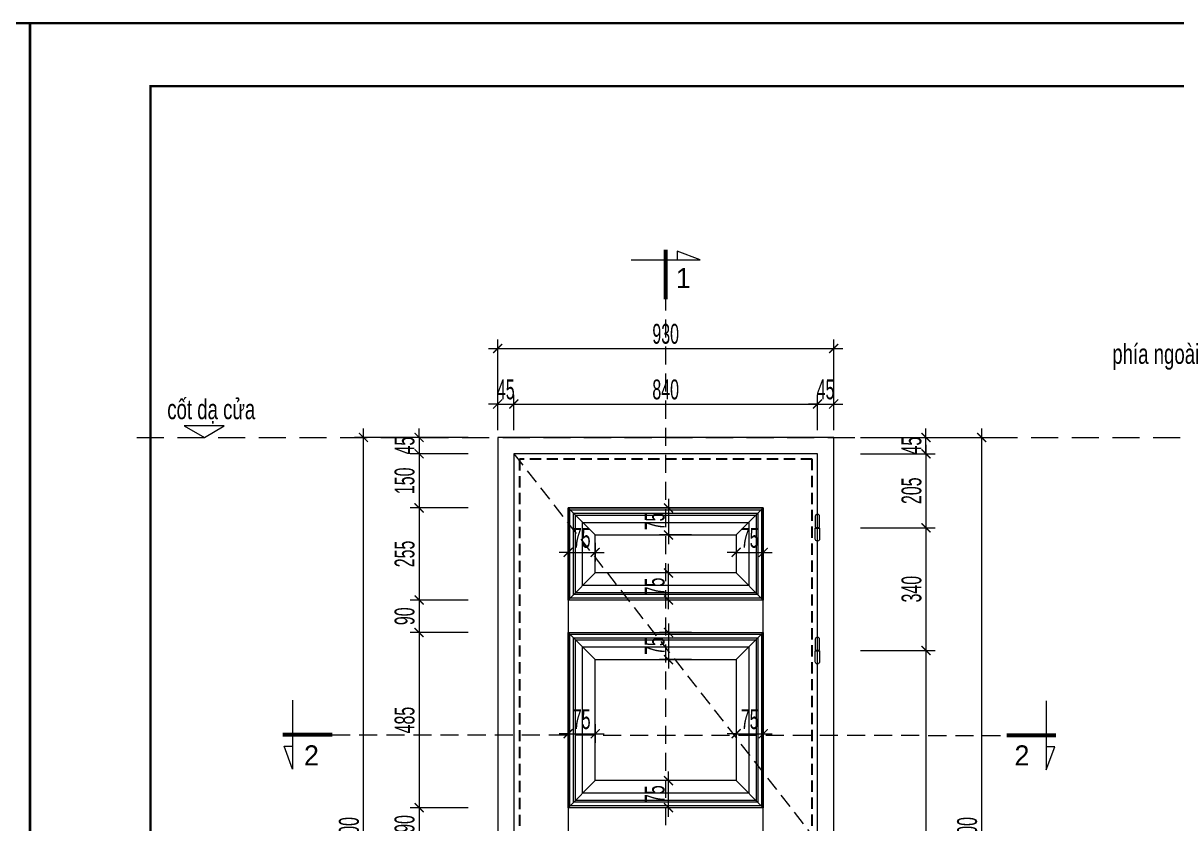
# Model space of a CAD drawing. Header units: millimetres. Extents: x 1336014 to 2939047, y -333549 to -60566.
# Drawn here: x 1424577 to 1427771, y -214333 to -212116 of the extents above; entities that cross this region are included whole.
import ezdxf

# ---------------------------------------------------------------- set-up
doc = ezdxf.new("R2010")
doc.units = ezdxf.units.MM
doc.header["$MEASUREMENT"] = 0
for name, pattern in [('$1$HIDDEN', [0.375, 0.25, -0.125]), ('DASHDOT', [1, 0.5, -0.25, 0, -0.25]), ('DASHED', [0.75, 0.5, -0.25]), ('HIDDEN', [0.375, 0.25, -0.125])]:
    doc.linetypes.add(name, pattern=pattern)
for name, color, linetype, lineweight in [('.A-net Thay', 33, 'Continuous', 20), ('.A-net Truc', 79, 'DASHDOT', 15), ('02.Thay', 145, 'Continuous', 15), ('03.Manh', 251, 'Continuous', 13), ('05.Text', 253, 'Continuous', 18), ('08.Dim', 156, 'Continuous', 15), ('10.Text', 254, 'Continuous', 18), ('11.Khung bo', 32, 'Continuous', 50), ('12.Khung', 36, 'Continuous', 25), ('Alliance-manh', 8, 'Continuous', 13), ('AUDIT_I_160217234026-0', 7, 'Continuous', 5), ('CA.cat 30', 30, 'Continuous', 35), ('CA.thay 145', 145, 'Continuous', 18), ('Kí hiệu chiều mở cửa thấy', 252, 'Continuous', 5)]:
    doc.layers.add(name, color=color, linetype=linetype, lineweight=lineweight)
doc.layers.add('Alliance-khuat', color=8, linetype='HIDDEN')
doc.layers.add('Tpl_Bound', color=1, linetype='Continuous', plot=False)
doc.styles.add('TT5_Text Dim', font='hoatbif.shx', dxfattribs={"width": 0.6})
doc.styles.add('VnAvantH', font='')
doc.styles.get('VnAvantH').set_extended_font_data('.VnAvantH')
doc.dimstyles.new('TT5_Dim 1-25', dxfattribs={"dimscale": 25, "dimtxt": 2.2, "dimasz": 1, "dimexe": 1, "dimexo": 0, "dimgap": 0.5, "dimtad": 1, "dimdec": 0, "dimzin": 0, "dimdsep": 46, "dimtxsty": 'TT5_Text Dim', "dimblk": 'ARCHTICK', "dimcen": 0, "dimdle": 1, "dimclrd": 256, "dimclre": 256, "dimclrt": 1, "dimadec": 0, "dimazin": 0, "dimtfac": 0.015, "dimtdec": 0, "dimtix": 1, "dimtmove": 2, "dimatfit": 3, "dimldrblk": 'DOT', "dimfxl": 1, "dimtolj": 1, "dimtzin": 0, "dimlwd": -1, "dimlwe": -1, "dimarcsym": 1})

# ---------------------------------------------------------------- blocks, each defined once
blk = doc.blocks.new('100')
at = {"layer": '11.Khung bo', "const_width": 26.7}
blk.add_lwpolyline([(1860913, -945240), (1860913, -916940), (1896063, -916940), (1896063, -945240)], close=True, dxfattribs=at)
blk.add_lwpolyline([(1860913, -945240), (1860913, -916940), (1896063, -916940), (1896063, -945240)], close=True, dxfattribs=at)
blk.add_lwpolyline([(1860913, -945240), (1860913, -916940), (1896063, -916940), (1896063, -945240)], close=True, dxfattribs=at)
at = {"layer": '12.Khung'}
blk.add_lwpolyline([(1901579, -945940), (1901579, -916240), (1859580, -916240), (1859580, -945940)], close=True, dxfattribs=at)
blk.add_lwpolyline([(1901579, -945940), (1901579, -916240), (1859580, -916240), (1859580, -945940)], close=True, dxfattribs=at)
blk.add_lwpolyline([(1901579, -945940), (1901579, -916240), (1859580, -916240), (1859580, -945940)], close=True, dxfattribs=at)
blk = doc.blocks.new('_ARCHTICK')
at = {"const_width": 0.15}
blk.add_lwpolyline([(-0.5, -0.5), (0.5, 0.5)], dxfattribs=at)
blk = doc.blocks.new('*D1921')
at = {"layer": '08.Dim', "ltscale": 200, "transparency": 16777216}
for p, q in [((1426427.4, -213457.8), (1426338.4, -213457.8)), ((1426363.4, -213432.8), (1426363.4, -213557.8)), ((1426427.4, -213532.8), (1426338.4, -213532.8))]:
    blk.add_line(p, q, dxfattribs=at)
at = {"layer": 'Defpoints', "color": 0, "ltscale": 200, "transparency": 16777216}
for p in [(1426427.4, -213457.8), (1426363.4, -213532.8), (1426427.4, -213532.8)]:
    blk.add_point(p, dxfattribs=at)
at = {"layer": '08.Dim', "ltscale": 200, "transparency": 16777216, "xscale": 25, "yscale": 25, "zscale": 25}
for p, rotation in [((1426363.4, -213457.8), 90), ((1426363.4, -213532.8), 270)]:
    blk.add_blockref('_ARCHTICK', p, dxfattribs=dict(at, rotation=rotation))
at = {"layer": '08.Dim', "color": 1, "ltscale": 200, "transparency": 16777216, "insert": (1426325.4, -213495.3), "char_height": 55, "attachment_point": 5, "rotation": 90, "style": 'TT5_Text Dim'}
blk.add_mtext('\\A1;75', dxfattribs=at)
blk = doc.blocks.new('_DOT')
blk.add_line((-0.5, 0), (-1, 0))
at = {"const_width": 0.5}
blk.add_lwpolyline([(-0.25, 0, 1), (0.25, 0, 1)], format="xyb", close=True, dxfattribs=at)
blk = doc.blocks.new('*D1922')
at = {"layer": '08.Dim', "ltscale": 200, "transparency": 16777216}
for p, q in [((1426363.4, -213737.8), (1426363.4, -213612.8)), ((1426427.4, -213637.8), (1426338.4, -213637.8)), ((1426427.4, -213712.8), (1426338.4, -213712.8))]:
    blk.add_line(p, q, dxfattribs=at)
at = {"layer": 'Defpoints', "color": 0, "ltscale": 200, "transparency": 16777216}
for p in [(1426363.4, -213637.8), (1426427.4, -213637.8), (1426427.4, -213712.8)]:
    blk.add_point(p, dxfattribs=at)
at = {"layer": '08.Dim', "ltscale": 200, "transparency": 16777216, "xscale": 25, "yscale": 25, "zscale": 25}
for p, rotation in [((1426363.4, -213637.8), 90), ((1426363.4, -213712.8), 270)]:
    blk.add_blockref('_ARCHTICK', p, dxfattribs=dict(at, rotation=rotation))
at = {"layer": '08.Dim', "color": 1, "ltscale": 200, "transparency": 16777216, "insert": (1426325.4, -213675.3), "char_height": 55, "attachment_point": 5, "rotation": 90, "style": 'TT5_Text Dim'}
blk.add_mtext('\\A1;75', dxfattribs=at)
blk = doc.blocks.new('*D1923')
at = {"layer": '08.Dim', "ltscale": 200, "transparency": 16777216}
for p, q in [((1426363.4, -213777.8), (1426363.4, -213902.8)), ((1426427.4, -213802.8), (1426338.4, -213802.8)), ((1426427.4, -213877.8), (1426338.4, -213877.8))]:
    blk.add_line(p, q, dxfattribs=at)
at = {"layer": 'Defpoints', "color": 0, "ltscale": 200, "transparency": 16777216}
for p in [(1426427.4, -213802.8), (1426363.4, -213877.8), (1426427.4, -213877.8)]:
    blk.add_point(p, dxfattribs=at)
at = {"layer": '08.Dim', "ltscale": 200, "transparency": 16777216, "xscale": 25, "yscale": 25, "zscale": 25}
for p, rotation in [((1426363.4, -213802.8), 90), ((1426363.4, -213877.8), 270)]:
    blk.add_blockref('_ARCHTICK', p, dxfattribs=dict(at, rotation=rotation))
at = {"layer": '08.Dim', "color": 1, "ltscale": 200, "transparency": 16777216, "insert": (1426325.4, -213840.3), "char_height": 55, "attachment_point": 5, "rotation": 90, "style": 'TT5_Text Dim'}
blk.add_mtext('\\A1;75', dxfattribs=at)
blk = doc.blocks.new('*D1924')
at = {"layer": '08.Dim', "ltscale": 200, "transparency": 16777216}
for p, q in [((1426363.4, -214312.8), (1426363.4, -214187.8)), ((1426427.4, -214212.8), (1426338.4, -214212.8)), ((1426427.4, -214287.8), (1426338.4, -214287.8))]:
    blk.add_line(p, q, dxfattribs=at)
at = {"layer": 'Defpoints', "color": 0, "ltscale": 200, "transparency": 16777216}
for p in [(1426363.4, -214212.8), (1426427.4, -214212.8), (1426427.4, -214287.8)]:
    blk.add_point(p, dxfattribs=at)
at = {"layer": '08.Dim', "ltscale": 200, "transparency": 16777216, "xscale": 25, "yscale": 25, "zscale": 25}
for p, rotation in [((1426363.4, -214212.8), 90), ((1426363.4, -214287.8), 270)]:
    blk.add_blockref('_ARCHTICK', p, dxfattribs=dict(at, rotation=rotation))
at = {"layer": '08.Dim', "color": 1, "ltscale": 200, "transparency": 16777216, "insert": (1426325.4, -214250.3), "char_height": 55, "attachment_point": 5, "rotation": 90, "style": 'TT5_Text Dim'}
blk.add_mtext('\\A1;75', dxfattribs=at)
blk = doc.blocks.new('A$C29D04ECD')
at = {"layer": 'Alliance-manh', "linetype": 'Continuous'}
blk.add_line((6, 36), (6, 37.8), dxfattribs=at)
for points in [[(5.6, 73.8), (6.4, 73.8, -0.414214), (12, 68.2), (12, 37.8), (0, 37.8), (0, 68.2, -0.414214)], [(5.6, 0), (6.4, 0, 0.414214), (12, 5.6), (12, 36), (0, 36), (0, 5.6, 0.414214)]]:
    blk.add_lwpolyline(points, format="xyb", close=True, dxfattribs=at)
for points in [[(4, 37.8), (4, 36)], [(8, 37.8), (8, 36)], [(8, 36), (8, 37.8)]]:
    blk.add_lwpolyline(points, dxfattribs=at)
blk = doc.blocks.new('*D1929')
at = {"layer": '08.Dim', "ltscale": 200, "transparency": 16777216}
for p, q in [((1427076.1, -213282.8), (1427076.1, -213537.8)), ((1426894.5, -213307.8), (1427101.1, -213307.8)), ((1426894.5, -213512.8), (1427101.1, -213512.8))]:
    blk.add_line(p, q, dxfattribs=at)
at = {"layer": 'Defpoints', "color": 0, "ltscale": 200, "transparency": 16777216}
for p in [(1426894.5, -213307.8), (1426894.5, -213512.8), (1427076.1, -213512.8)]:
    blk.add_point(p, dxfattribs=at)
at = {"layer": '08.Dim', "ltscale": 200, "transparency": 16777216, "xscale": 25, "yscale": 25, "zscale": 25}
for p, rotation in [((1427076.1, -213307.8), 90), ((1427076.1, -213512.8), 270)]:
    blk.add_blockref('_ARCHTICK', p, dxfattribs=dict(at, rotation=rotation))
at = {"layer": '08.Dim', "color": 1, "ltscale": 200, "transparency": 16777216, "insert": (1427036.1, -213410.3), "char_height": 55, "attachment_point": 5, "rotation": 90, "style": 'TT5_Text Dim'}
blk.add_mtext('\\A1;205', dxfattribs=at)
blk = doc.blocks.new('*D1930')
at = {"layer": '08.Dim', "ltscale": 200, "transparency": 16777216}
for p, q in [((1427076.1, -213487.8), (1427076.1, -213877.8)), ((1426894.5, -213512.8), (1427101.1, -213512.8)), ((1426894.5, -213852.8), (1427101.1, -213852.8))]:
    blk.add_line(p, q, dxfattribs=at)
at = {"layer": 'Defpoints', "color": 0, "ltscale": 200, "transparency": 16777216}
for p in [(1426894.5, -213512.8), (1426894.5, -213852.8), (1427076.1, -213852.8)]:
    blk.add_point(p, dxfattribs=at)
at = {"layer": '08.Dim', "ltscale": 200, "transparency": 16777216, "xscale": 25, "yscale": 25, "zscale": 25}
for p, rotation in [((1427076.1, -213512.8), 90), ((1427076.1, -213852.8), 270)]:
    blk.add_blockref('_ARCHTICK', p, dxfattribs=dict(at, rotation=rotation))
at = {"layer": '08.Dim', "color": 1, "ltscale": 200, "transparency": 16777216, "insert": (1427036.1, -213682.8), "char_height": 55, "attachment_point": 5, "rotation": 90, "style": 'TT5_Text Dim'}
blk.add_mtext('\\A1;340', dxfattribs=at)
blk = doc.blocks.new('*D1971')
at = {"layer": '08.Dim', "ltscale": 200, "transparency": 16777216}
for p, q in [((1425673.1, -213262.8), (1425673.1, -213237.8)), ((1425809.1, -213262.8), (1425648.1, -213262.8)), ((1425673.1, -213262.8), (1425673.1, -213307.8)), ((1425809.1, -213307.8), (1425648.1, -213307.8)), ((1425673.1, -213307.8), (1425673.1, -213332.8))]:
    blk.add_line(p, q, dxfattribs=at)
at = {"layer": 'Defpoints', "color": 0, "ltscale": 200, "transparency": 16777216}
for p in [(1425809.1, -213262.8), (1425673.1, -213307.8), (1425809.1, -213307.8)]:
    blk.add_point(p, dxfattribs=at)
at = {"layer": '08.Dim', "ltscale": 200, "transparency": 16777216, "xscale": 25, "yscale": 25, "zscale": 25}
for p, rotation in [((1425673.1, -213262.8), 270), ((1425673.1, -213307.8), 90)]:
    blk.add_blockref('_ARCHTICK', p, dxfattribs=dict(at, rotation=rotation))
at = {"layer": '08.Dim', "color": 1, "ltscale": 200, "transparency": 16777216, "insert": (1425633.1, -213285.3), "char_height": 55, "attachment_point": 5, "rotation": 90, "style": 'TT5_Text Dim'}
blk.add_mtext('\\A1;45', dxfattribs=at)
blk = doc.blocks.new('*D1972')
at = {"layer": '08.Dim', "ltscale": 200, "transparency": 16777216}
for p, q in [((1425673.1, -213282.8), (1425673.1, -213482.8)), ((1425809.1, -213307.8), (1425648.1, -213307.8)), ((1425809.1, -213457.8), (1425648.1, -213457.8))]:
    blk.add_line(p, q, dxfattribs=at)
at = {"layer": 'Defpoints', "color": 0, "ltscale": 200, "transparency": 16777216}
for p in [(1425809.1, -213307.8), (1425673.1, -213457.8), (1425809.1, -213457.8)]:
    blk.add_point(p, dxfattribs=at)
at = {"layer": '08.Dim', "ltscale": 200, "transparency": 16777216, "xscale": 25, "yscale": 25, "zscale": 25}
for p, rotation in [((1425673.1, -213307.8), 90), ((1425673.1, -213457.8), 270)]:
    blk.add_blockref('_ARCHTICK', p, dxfattribs=dict(at, rotation=rotation))
at = {"layer": '08.Dim', "color": 1, "ltscale": 200, "transparency": 16777216, "insert": (1425633.1, -213382.8), "char_height": 55, "attachment_point": 5, "rotation": 90, "style": 'TT5_Text Dim'}
blk.add_mtext('\\A1;150', dxfattribs=at)
blk = doc.blocks.new('*D1973')
at = {"layer": '08.Dim', "ltscale": 200, "transparency": 16777216}
for p, q in [((1425809.1, -213457.8), (1425648.1, -213457.8)), ((1425673.1, -213432.8), (1425673.1, -213737.8)), ((1425809.1, -213712.8), (1425648.1, -213712.8))]:
    blk.add_line(p, q, dxfattribs=at)
at = {"layer": 'Defpoints', "color": 0, "ltscale": 200, "transparency": 16777216}
for p in [(1425809.1, -213457.8), (1425673.1, -213712.8), (1425809.1, -213712.8)]:
    blk.add_point(p, dxfattribs=at)
at = {"layer": '08.Dim', "ltscale": 200, "transparency": 16777216, "xscale": 25, "yscale": 25, "zscale": 25}
for p, rotation in [((1425673.1, -213457.8), 90), ((1425673.1, -213712.8), 270)]:
    blk.add_blockref('_ARCHTICK', p, dxfattribs=dict(at, rotation=rotation))
at = {"layer": '08.Dim', "color": 1, "ltscale": 200, "transparency": 16777216, "insert": (1425633.1, -213585.3), "char_height": 55, "attachment_point": 5, "rotation": 90, "style": 'TT5_Text Dim'}
blk.add_mtext('\\A1;255', dxfattribs=at)
blk = doc.blocks.new('*D1974')
at = {"layer": '08.Dim', "ltscale": 200, "transparency": 16777216}
for p, q in [((1425809.1, -213712.8), (1425648.1, -213712.8)), ((1425673.1, -213687.8), (1425673.1, -213827.8)), ((1425809.1, -213802.8), (1425648.1, -213802.8))]:
    blk.add_line(p, q, dxfattribs=at)
at = {"layer": 'Defpoints', "color": 0, "ltscale": 200, "transparency": 16777216}
for p in [(1425809.1, -213712.8), (1425673.1, -213802.8), (1425809.1, -213802.8)]:
    blk.add_point(p, dxfattribs=at)
at = {"layer": '08.Dim', "ltscale": 200, "transparency": 16777216, "xscale": 25, "yscale": 25, "zscale": 25}
for p, rotation in [((1425673.1, -213712.8), 90), ((1425673.1, -213802.8), 270)]:
    blk.add_blockref('_ARCHTICK', p, dxfattribs=dict(at, rotation=rotation))
at = {"layer": '08.Dim', "color": 1, "ltscale": 200, "transparency": 16777216, "insert": (1425633.1, -213757.8), "char_height": 55, "attachment_point": 5, "rotation": 90, "style": 'TT5_Text Dim'}
blk.add_mtext('\\A1;90', dxfattribs=at)
blk = doc.blocks.new('*D1975')
at = {"layer": '08.Dim', "ltscale": 200, "transparency": 16777216}
for p, q in [((1425673.1, -213777.8), (1425673.1, -214312.8)), ((1425809.1, -213802.8), (1425648.1, -213802.8)), ((1425809.1, -214287.8), (1425648.1, -214287.8))]:
    blk.add_line(p, q, dxfattribs=at)
at = {"layer": 'Defpoints', "color": 0, "ltscale": 200, "transparency": 16777216}
for p in [(1425809.1, -213802.8), (1425673.1, -214287.8), (1425809.1, -214287.8)]:
    blk.add_point(p, dxfattribs=at)
at = {"layer": '08.Dim', "ltscale": 200, "transparency": 16777216, "xscale": 25, "yscale": 25, "zscale": 25}
for p, rotation in [((1425673.1, -213802.8), 90), ((1425673.1, -214287.8), 270)]:
    blk.add_blockref('_ARCHTICK', p, dxfattribs=dict(at, rotation=rotation))
at = {"layer": '08.Dim', "color": 1, "ltscale": 200, "transparency": 16777216, "insert": (1425633.1, -214045.3), "char_height": 55, "attachment_point": 5, "rotation": 90, "style": 'TT5_Text Dim'}
blk.add_mtext('\\A1;485', dxfattribs=at)
blk = doc.blocks.new('*D1976')
at = {"layer": '08.Dim', "ltscale": 200, "transparency": 16777216}
for p, q in [((1425809.1, -214287.8), (1425648.1, -214287.8)), ((1425673.1, -214262.8), (1425673.1, -214402.8)), ((1425809.1, -214377.8), (1425648.1, -214377.8))]:
    blk.add_line(p, q, dxfattribs=at)
at = {"layer": 'Defpoints', "color": 0, "ltscale": 200, "transparency": 16777216}
for p in [(1425809.1, -214287.8), (1425673.1, -214377.8), (1425809.1, -214377.8)]:
    blk.add_point(p, dxfattribs=at)
at = {"layer": '08.Dim', "ltscale": 200, "transparency": 16777216, "xscale": 25, "yscale": 25, "zscale": 25}
for p, rotation in [((1425673.1, -214287.8), 90), ((1425673.1, -214377.8), 270)]:
    blk.add_blockref('_ARCHTICK', p, dxfattribs=dict(at, rotation=rotation))
at = {"layer": '08.Dim', "color": 1, "ltscale": 200, "transparency": 16777216, "insert": (1425633.1, -214332.8), "char_height": 55, "attachment_point": 5, "rotation": 90, "style": 'TT5_Text Dim'}
blk.add_mtext('\\A1;90', dxfattribs=at)
blk = doc.blocks.new('*D1982')
at = {"layer": '08.Dim', "ltscale": 200, "transparency": 16777216}
for p, q in [((1425519.1, -215487.8), (1425519.1, -213237.8)), ((1425809.1, -213262.8), (1425494.1, -213262.8)), ((1425809.1, -215462.8), (1425494.1, -215462.8))]:
    blk.add_line(p, q, dxfattribs=at)
at = {"layer": 'Defpoints', "color": 0, "ltscale": 200, "transparency": 16777216}
for p in [(1425519.1, -213262.8), (1425809.1, -213262.8), (1425809.1, -215462.8)]:
    blk.add_point(p, dxfattribs=at)
at = {"layer": '08.Dim', "ltscale": 200, "transparency": 16777216, "xscale": 25, "yscale": 25, "zscale": 25}
for p, rotation in [((1425519.1, -213262.8), 90), ((1425519.1, -215462.8), 270)]:
    blk.add_blockref('_ARCHTICK', p, dxfattribs=dict(at, rotation=rotation))
at = {"layer": '08.Dim', "color": 1, "ltscale": 200, "transparency": 16777216, "insert": (1425479.1, -214362.8), "char_height": 55, "attachment_point": 5, "rotation": 90, "style": 'TT5_Text Dim'}
blk.add_mtext('\\A1;2200', dxfattribs=at)
blk = doc.blocks.new('*D1983')
at = {"layer": '08.Dim', "ltscale": 200, "transparency": 16777216}
for p, q in [((1427076.1, -213827.8), (1427076.1, -215097.8)), ((1426894.5, -213852.8), (1427101.1, -213852.8)), ((1426894.5, -215072.8), (1427101.1, -215072.8))]:
    blk.add_line(p, q, dxfattribs=at)
at = {"layer": 'Defpoints', "color": 0, "ltscale": 200, "transparency": 16777216}
for p in [(1426894.5, -213852.8), (1426894.5, -215072.8), (1427076.1, -215072.8)]:
    blk.add_point(p, dxfattribs=at)
at = {"layer": '08.Dim', "ltscale": 200, "transparency": 16777216, "xscale": 25, "yscale": 25, "zscale": 25}
for p, rotation in [((1427076.1, -213852.8), 90), ((1427076.1, -215072.8), 270)]:
    blk.add_blockref('_ARCHTICK', p, dxfattribs=dict(at, rotation=rotation))
at = {"layer": '08.Dim', "color": 1, "ltscale": 200, "transparency": 16777216, "insert": (1427036.1, -214462.8), "char_height": 55, "attachment_point": 5, "rotation": 90, "style": 'TT5_Text Dim'}
blk.add_mtext('\\A1;1220', dxfattribs=at)
blk = doc.blocks.new('*D1984')
at = {"layer": '08.Dim', "ltscale": 200, "transparency": 16777216}
for p, q in [((1427076.1, -213262.8), (1427076.1, -213237.8)), ((1426894.5, -213262.8), (1427101.1, -213262.8)), ((1427076.1, -213307.8), (1427076.1, -213262.8)), ((1426894.5, -213307.8), (1427101.1, -213307.8)), ((1427076.1, -213307.8), (1427076.1, -213332.8))]:
    blk.add_line(p, q, dxfattribs=at)
at = {"layer": 'Defpoints', "color": 0, "ltscale": 200, "transparency": 16777216}
for p in [(1426894.5, -213262.8), (1427076.1, -213262.8), (1426894.5, -213307.8)]:
    blk.add_point(p, dxfattribs=at)
at = {"layer": '08.Dim', "ltscale": 200, "transparency": 16777216, "xscale": 25, "yscale": 25, "zscale": 25}
for p, rotation in [((1427076.1, -213262.8), 270), ((1427076.1, -213307.8), 90)]:
    blk.add_blockref('_ARCHTICK', p, dxfattribs=dict(at, rotation=rotation))
at = {"layer": '08.Dim', "color": 1, "ltscale": 200, "transparency": 16777216, "insert": (1427036.1, -213285.3), "char_height": 55, "attachment_point": 5, "rotation": 90, "style": 'TT5_Text Dim'}
blk.add_mtext('\\A1;45', dxfattribs=at)
blk = doc.blocks.new('*D1985')
at = {"layer": '08.Dim', "ltscale": 200, "transparency": 16777216}
for p, q in [((1425890.6, -213170.2), (1425865.6, -213170.2)), ((1425890.6, -213242.3), (1425890.6, -213145.2)), ((1425890.6, -213170.2), (1425935.6, -213170.2)), ((1425935.6, -213242.3), (1425935.6, -213145.2)), ((1425935.6, -213170.2), (1425960.6, -213170.2))]:
    blk.add_line(p, q, dxfattribs=at)
at = {"layer": 'Defpoints', "color": 0, "ltscale": 200, "transparency": 16777216}
for p in [(1425935.6, -213170.2), (1425890.6, -213242.3), (1425935.6, -213242.3)]:
    blk.add_point(p, dxfattribs=at)
at = {"layer": '08.Dim', "ltscale": 200, "transparency": 16777216, "xscale": 25, "yscale": 25, "zscale": 25}
blk.add_blockref('_ARCHTICK', (1425890.6, -213170.2), dxfattribs=at)
at = {"layer": '08.Dim', "ltscale": 200, "transparency": 16777216, "xscale": 25, "yscale": 25, "zscale": 25, "rotation": 180}
blk.add_blockref('_ARCHTICK', (1425935.6, -213170.2), dxfattribs=at)
at = {"layer": '08.Dim', "color": 1, "ltscale": 200, "transparency": 16777216, "insert": (1425913.1, -213130.2), "char_height": 55, "attachment_point": 5, "style": 'TT5_Text Dim'}
blk.add_mtext('\\A1;45', dxfattribs=at)
blk = doc.blocks.new('*D1986')
at = {"layer": '08.Dim', "ltscale": 200, "transparency": 16777216}
for p, q in [((1425910.6, -213170.2), (1426800.6, -213170.2)), ((1425935.6, -213242.3), (1425935.6, -213145.2)), ((1426775.6, -213242.3), (1426775.6, -213145.2))]:
    blk.add_line(p, q, dxfattribs=at)
at = {"layer": 'Defpoints', "color": 0, "ltscale": 200, "transparency": 16777216}
for p in [(1426775.6, -213170.2), (1425935.6, -213242.3), (1426775.6, -213242.3)]:
    blk.add_point(p, dxfattribs=at)
at = {"layer": '08.Dim', "ltscale": 200, "transparency": 16777216, "xscale": 25, "yscale": 25, "zscale": 25, "rotation": 180}
blk.add_blockref('_ARCHTICK', (1425935.6, -213170.2), dxfattribs=at)
at = {"layer": '08.Dim', "ltscale": 200, "transparency": 16777216, "xscale": 25, "yscale": 25, "zscale": 25}
blk.add_blockref('_ARCHTICK', (1426775.6, -213170.2), dxfattribs=at)
at = {"layer": '08.Dim', "color": 1, "ltscale": 200, "transparency": 16777216, "insert": (1426355.6, -213130.2), "char_height": 55, "attachment_point": 5, "style": 'TT5_Text Dim'}
blk.add_mtext('\\A1;840', dxfattribs=at)
blk = doc.blocks.new('*D1987')
at = {"layer": '08.Dim', "ltscale": 200, "transparency": 16777216}
for p, q in [((1426775.6, -213170.2), (1426750.6, -213170.2)), ((1426775.6, -213242.3), (1426775.6, -213145.2)), ((1426775.6, -213170.2), (1426820.6, -213170.2)), ((1426820.6, -213242.3), (1426820.6, -213145.2)), ((1426820.6, -213170.2), (1426845.6, -213170.2))]:
    blk.add_line(p, q, dxfattribs=at)
at = {"layer": 'Defpoints', "color": 0, "ltscale": 200, "transparency": 16777216}
for p in [(1426820.6, -213170.2), (1426775.6, -213242.3), (1426820.6, -213242.3)]:
    blk.add_point(p, dxfattribs=at)
at = {"layer": '08.Dim', "ltscale": 200, "transparency": 16777216, "xscale": 25, "yscale": 25, "zscale": 25}
blk.add_blockref('_ARCHTICK', (1426775.6, -213170.2), dxfattribs=at)
at = {"layer": '08.Dim', "ltscale": 200, "transparency": 16777216, "xscale": 25, "yscale": 25, "zscale": 25, "rotation": 180}
blk.add_blockref('_ARCHTICK', (1426820.6, -213170.2), dxfattribs=at)
at = {"layer": '08.Dim', "color": 1, "ltscale": 200, "transparency": 16777216, "insert": (1426798.1, -213130.2), "char_height": 55, "attachment_point": 5, "style": 'TT5_Text Dim'}
blk.add_mtext('\\A1;45', dxfattribs=at)
blk = doc.blocks.new('*D1988')
at = {"layer": '08.Dim', "ltscale": 200, "transparency": 16777216}
for p, q in [((1426085.6, -213554.6), (1426085.6, -213606)), ((1426160.6, -213554.6), (1426160.6, -213606)), ((1426085.6, -213581), (1426060.6, -213581)), ((1426085.6, -213581), (1426160.6, -213581)), ((1426160.6, -213581), (1426185.6, -213581))]:
    blk.add_line(p, q, dxfattribs=at)
at = {"layer": 'Defpoints', "color": 0, "ltscale": 200, "transparency": 16777216}
for p in [(1426085.6, -213554.6), (1426160.6, -213554.6), (1426160.6, -213581)]:
    blk.add_point(p, dxfattribs=at)
at = {"layer": '08.Dim', "ltscale": 200, "transparency": 16777216, "xscale": 25, "yscale": 25, "zscale": 25}
blk.add_blockref('_ARCHTICK', (1426085.6, -213581), dxfattribs=at)
at = {"layer": '08.Dim', "ltscale": 200, "transparency": 16777216, "xscale": 25, "yscale": 25, "zscale": 25, "rotation": 180}
blk.add_blockref('_ARCHTICK', (1426160.6, -213581), dxfattribs=at)
at = {"layer": '08.Dim', "color": 1, "ltscale": 200, "transparency": 16777216, "insert": (1426123.1, -213541), "char_height": 55, "attachment_point": 5, "style": 'TT5_Text Dim'}
blk.add_mtext('\\A1;75', dxfattribs=at)
blk = doc.blocks.new('*D1989')
at = {"layer": '08.Dim', "ltscale": 200, "transparency": 16777216}
for p, q in [((1426550.6, -213554.6), (1426550.6, -213606)), ((1426625.6, -213554.6), (1426625.6, -213606)), ((1426550.6, -213581), (1426525.6, -213581)), ((1426550.6, -213581), (1426625.6, -213581)), ((1426625.6, -213581), (1426650.6, -213581))]:
    blk.add_line(p, q, dxfattribs=at)
at = {"layer": 'Defpoints', "color": 0, "ltscale": 200, "transparency": 16777216}
for p in [(1426550.6, -213554.6), (1426625.6, -213554.6), (1426625.6, -213581)]:
    blk.add_point(p, dxfattribs=at)
at = {"layer": '08.Dim', "ltscale": 200, "transparency": 16777216, "xscale": 25, "yscale": 25, "zscale": 25}
blk.add_blockref('_ARCHTICK', (1426550.6, -213581), dxfattribs=at)
at = {"layer": '08.Dim', "ltscale": 200, "transparency": 16777216, "xscale": 25, "yscale": 25, "zscale": 25, "rotation": 180}
blk.add_blockref('_ARCHTICK', (1426625.6, -213581), dxfattribs=at)
at = {"layer": '08.Dim', "color": 1, "ltscale": 200, "transparency": 16777216, "insert": (1426588.1, -213541), "char_height": 55, "attachment_point": 5, "style": 'TT5_Text Dim'}
blk.add_mtext('\\A1;75', dxfattribs=at)
blk = doc.blocks.new('*D1990')
at = {"layer": '08.Dim', "ltscale": 200, "transparency": 16777216}
for p, q in [((1426085.6, -214056.7), (1426085.6, -214108.1)), ((1426160.6, -214056.7), (1426160.6, -214108.1)), ((1426085.6, -214083.1), (1426060.6, -214083.1)), ((1426085.6, -214083.1), (1426160.6, -214083.1)), ((1426160.6, -214083.1), (1426185.6, -214083.1))]:
    blk.add_line(p, q, dxfattribs=at)
at = {"layer": 'Defpoints', "color": 0, "ltscale": 200, "transparency": 16777216}
for p in [(1426085.6, -214056.7), (1426160.6, -214056.7), (1426160.6, -214083.1)]:
    blk.add_point(p, dxfattribs=at)
at = {"layer": '08.Dim', "ltscale": 200, "transparency": 16777216, "xscale": 25, "yscale": 25, "zscale": 25}
blk.add_blockref('_ARCHTICK', (1426085.6, -214083.1), dxfattribs=at)
at = {"layer": '08.Dim', "ltscale": 200, "transparency": 16777216, "xscale": 25, "yscale": 25, "zscale": 25, "rotation": 180}
blk.add_blockref('_ARCHTICK', (1426160.6, -214083.1), dxfattribs=at)
at = {"layer": '08.Dim', "color": 1, "ltscale": 200, "transparency": 16777216, "insert": (1426123.1, -214043.1), "char_height": 55, "attachment_point": 5, "style": 'TT5_Text Dim'}
blk.add_mtext('\\A1;75', dxfattribs=at)
blk = doc.blocks.new('*D1991')
at = {"layer": '08.Dim', "ltscale": 200, "transparency": 16777216}
for p, q in [((1426550.6, -214056.7), (1426550.6, -214108.1)), ((1426625.6, -214056.7), (1426625.6, -214108.1)), ((1426550.6, -214083.1), (1426525.6, -214083.1)), ((1426550.6, -214083.1), (1426625.6, -214083.1)), ((1426625.6, -214083.1), (1426650.6, -214083.1))]:
    blk.add_line(p, q, dxfattribs=at)
at = {"layer": 'Defpoints', "color": 0, "ltscale": 200, "transparency": 16777216}
for p in [(1426550.6, -214056.7), (1426625.6, -214056.7), (1426625.6, -214083.1)]:
    blk.add_point(p, dxfattribs=at)
at = {"layer": '08.Dim', "ltscale": 200, "transparency": 16777216, "xscale": 25, "yscale": 25, "zscale": 25}
blk.add_blockref('_ARCHTICK', (1426550.6, -214083.1), dxfattribs=at)
at = {"layer": '08.Dim', "ltscale": 200, "transparency": 16777216, "xscale": 25, "yscale": 25, "zscale": 25, "rotation": 180}
blk.add_blockref('_ARCHTICK', (1426625.6, -214083.1), dxfattribs=at)
at = {"layer": '08.Dim', "color": 1, "ltscale": 200, "transparency": 16777216, "insert": (1426588.1, -214043.1), "char_height": 55, "attachment_point": 5, "style": 'TT5_Text Dim'}
blk.add_mtext('\\A1;75', dxfattribs=at)
blk = doc.blocks.new('*D2006')
at = {"layer": '08.Dim', "ltscale": 200, "transparency": 16777216}
for p, q in [((1427230.1, -213237.8), (1427230.1, -215487.8)), ((1426894.5, -213262.8), (1427255.1, -213262.8)), ((1426894.5, -215462.8), (1427255.1, -215462.8))]:
    blk.add_line(p, q, dxfattribs=at)
at = {"layer": 'Defpoints', "color": 0, "ltscale": 200, "transparency": 16777216}
for p in [(1426894.5, -213262.8), (1426894.5, -215462.8), (1427230.1, -215462.8)]:
    blk.add_point(p, dxfattribs=at)
at = {"layer": '08.Dim', "ltscale": 200, "transparency": 16777216, "xscale": 25, "yscale": 25, "zscale": 25}
for p, rotation in [((1427230.1, -213262.8), 90), ((1427230.1, -215462.8), 270)]:
    blk.add_blockref('_ARCHTICK', p, dxfattribs=dict(at, rotation=rotation))
at = {"layer": '08.Dim', "color": 1, "ltscale": 200, "transparency": 16777216, "insert": (1427190.1, -214362.8), "char_height": 55, "attachment_point": 5, "rotation": 90, "style": 'TT5_Text Dim'}
blk.add_mtext('\\A1;2200', dxfattribs=at)
blk = doc.blocks.new('*D2007')
at = {"layer": '08.Dim', "ltscale": 200, "transparency": 16777216}
for p, q in [((1425890.6, -213242.3), (1425890.6, -212991.2)), ((1426820.6, -213242.3), (1426820.6, -212991.2)), ((1425865.6, -213016.2), (1426845.6, -213016.2))]:
    blk.add_line(p, q, dxfattribs=at)
at = {"layer": 'Defpoints', "color": 0, "ltscale": 200, "transparency": 16777216}
for p in [(1426820.6, -213016.2), (1425890.6, -213242.3), (1426820.6, -213242.3)]:
    blk.add_point(p, dxfattribs=at)
at = {"layer": '08.Dim', "ltscale": 200, "transparency": 16777216, "xscale": 25, "yscale": 25, "zscale": 25, "rotation": 180}
blk.add_blockref('_ARCHTICK', (1425890.6, -213016.2), dxfattribs=at)
at = {"layer": '08.Dim', "ltscale": 200, "transparency": 16777216, "xscale": 25, "yscale": 25, "zscale": 25}
blk.add_blockref('_ARCHTICK', (1426820.6, -213016.2), dxfattribs=at)
at = {"layer": '08.Dim', "color": 1, "ltscale": 200, "transparency": 16777216, "insert": (1426355.6, -212976.2), "char_height": 55, "attachment_point": 5, "style": 'TT5_Text Dim'}
blk.add_mtext('\\A1;930', dxfattribs=at)
blk = doc.blocks.new('vet cat')
at = {"layer": 'CA.cat 30', "const_width": 50}
blk.add_lwpolyline([(-82592, -188552), (-81976, -188552)], dxfattribs=at)
at = {"layer": 'CA.thay 145'}
blk.add_line((-82574, -188411), (-82469, -188411), dxfattribs=at)
blk.add_lwpolyline([(-82469, -188983), (-82469, -188122), (-82574, -188411)], dxfattribs=at)
blk = doc.blocks.new('xgfmjghfhg')
at = {"layer": 'CA.cat 30', "xscale": 0.2222222220152616, "yscale": 0.2222222220152616, "zscale": 0.2222222220152616, "rotation": 180}
blk.add_blockref('vet cat', (-18217, -41900.5), dxfattribs=at)

msp = doc.modelspace()

# ---------------------------------------------------------------- linework, layer by layer
at = {"layer": '.A-net Truc', "linetype": '$1$HIDDEN', "ltscale": 300}
msp.add_line((1424892, -213262.8), (1429621.3, -213262.8), dxfattribs=at)
at = {"layer": '02.Thay'}
for points in [[(1426775.6, -215462.8), (1426820.6, -215462.8), (1426820.6, -213262.8), (1425890.6, -213262.8), (1425890.6, -215462.8), (1425935.6, -215462.8)], [(1426775.6, -215462.8), (1426775.6, -213307.8), (1425935.6, -213307.8), (1425935.6, -215462.8)]]:
    msp.add_lwpolyline(points, dxfattribs=at)
for points in [[(1425935.6, -215457.8), (1426775.6, -215457.8), (1426775.6, -213307.8), (1425935.6, -213307.8)], [(1426085.6, -215207.8), (1426625.6, -215207.8), (1426625.6, -213457.8), (1426085.6, -213457.8)], [(1426085.6, -213457.8), (1426625.6, -213457.8), (1426625.6, -213712.8), (1426085.6, -213712.8)], [(1426160.6, -213532.8), (1426550.6, -213532.8), (1426550.6, -213637.8), (1426160.6, -213637.8)], [(1426085.6, -213802.8), (1426625.6, -213802.8), (1426625.6, -214287.8), (1426085.6, -214287.8)], [(1426160.6, -213877.8), (1426550.6, -213877.8), (1426550.6, -214212.8), (1426160.6, -214212.8)]]:
    msp.add_lwpolyline(points, close=True, dxfattribs=at)
at = {"layer": '03.Manh', "ltscale": 2}
for p, q in [((1426085.6, -213457.8), (1426160.6, -213532.8)), ((1426550.6, -213532.8), (1426625.6, -213457.8)), ((1426160.6, -213637.8), (1426085.6, -213712.8)), ((1426550.6, -213637.8), (1426625.6, -213712.8)), ((1426085.6, -213802.8), (1426160.6, -213877.8)), ((1426550.6, -213877.8), (1426625.6, -213802.8)), ((1426160.6, -214212.8), (1426085.6, -214287.8)), ((1426550.6, -214212.8), (1426625.6, -214287.8))]:
    msp.add_line(p, q, dxfattribs=at)
for points in [[(1426090.6, -213462.8), (1426620.6, -213462.8), (1426620.6, -213707.8), (1426090.6, -213707.8)], [(1426100.6, -213472.8), (1426610.6, -213472.8), (1426610.6, -213697.8), (1426100.6, -213697.8)], [(1426105.6, -213477.8), (1426605.6, -213477.8), (1426605.6, -213692.8), (1426105.6, -213692.8)], [(1426125.6, -213497.8), (1426585.6, -213497.8), (1426585.6, -213672.8), (1426125.6, -213672.8)], [(1426090.6, -213807.8), (1426620.6, -213807.8), (1426620.6, -214282.8), (1426090.6, -214282.8)], [(1426100.6, -213817.8), (1426610.6, -213817.8), (1426610.6, -214272.8), (1426100.6, -214272.8)], [(1426105.6, -213822.8), (1426605.6, -213822.8), (1426605.6, -214267.8), (1426105.6, -214267.8)], [(1426125.6, -213842.8), (1426585.6, -213842.8), (1426585.6, -214247.8), (1426125.6, -214247.8)]]:
    msp.add_lwpolyline(points, close=True, dxfattribs=at)
at = {"layer": 'Alliance-khuat', "ltscale": 125}
msp.add_lwpolyline([(1426760.6, -215462.8), (1426760.6, -213322.8), (1425950.6, -213322.8), (1425950.6, -215462.8)], dxfattribs=at)
at = {"layer": 'AUDIT_I_160217234026-0'}
msp.add_lwpolyline([(1425079.6, -213262.8), (1425133.4, -213230.3), (1425023.3, -213230.3)], close=True, dxfattribs=at)
at = {"layer": 'CA.thay 145', "color": 1, "linetype": '$1$HIDDEN', "ltscale": 200}
for p, q in [((1426355.6, -215535.9), (1426355.6, -212880)), ((1425432.5, -214085.8), (1427299.5, -214087.7))]:
    msp.add_line(p, q, dxfattribs=at)
at = {"layer": 'Kí hiệu chiều mở cửa thấy', "linetype": 'DASHED', "ltscale": 80}
msp.add_lwpolyline([(1425935.6, -213307.8), (1426775.6, -214382.8), (1425935.6, -215462.8)], dxfattribs=at)
at = {"layer": 'Tpl_Bound', "color": 1}
for points in [[(1414096.3, -219540.4), (1414096.3, -212115.5), (1424596.2, -212115.5), (1424596.2, -219540.4)], [(1424596.2, -219540.4), (1424596.2, -212115.5), (1435096.1, -212115.5), (1435096.1, -219540.4)]]:
    msp.add_lwpolyline(points, close=True, dxfattribs=at)

# ---------------------------------------------------------------- block references
at = {"layer": '.A-net Thay', "rotation": 90.00000000000001}
msp.add_blockref('xgfmjghfhg', (1426355.6, -212880), dxfattribs=at)
at = {"layer": '.A-net Thay', "xscale": -1}
msp.add_blockref('xgfmjghfhg', (1425432.5, -214085.8), dxfattribs=at)
at = {"layer": '.A-net Thay'}
msp.add_blockref('xgfmjghfhg', (1427299.5, -214087.7), dxfattribs=at)
at = {"layer": '03.Manh', "xscale": -1}
for p in [(1426781.6, -213549.6), (1426781.6, -213889.6)]:
    msp.add_blockref('A$C29D04ECD', p, dxfattribs=at)
at = {"layer": '05.Text', "xscale": 0.25, "yscale": 0.25, "zscale": 0.25}
for p in [(949201.4, 16944.5), (959701.3, 16944.5)]:
    msp.add_blockref('100', p, dxfattribs=at)

# ---------------------------------------------------------------- texts
at = {"layer": '10.Text', "style": 'VnAvantH'}
for s, rotation, p in [('1', 0, (1426383.8, -212849.3)), ('2', 360, (1425354.5, -214170.8)), ('2', 0, (1427321, -214170.8))]:
    msp.add_text(s, height=55.6, rotation=rotation, dxfattribs=at).set_placement(p)
at = {"layer": '10.Text', "style": 'TT5_Text Dim', "width": 0.7}
for s, p in [('phÝa ngoµi', (1427591.8, -213059)), ('cèt d¹ cöa', (1424976.1, -213212.2))]:
    msp.add_text(s, height=55, dxfattribs=at).set_placement(p)

# ---------------------------------------------------------------- dimensions: what is measured, and where the dimension line sits
at = {"layer": '08.Dim', "ltscale": 200}
for base, p1, p2, picture, middle in [((1426820.6, -213016.2), (1425890.6, -213242.3), (1426820.6, -213242.3), '*D2007', (1426355.6, -212976.2)), ((1425935.6, -213170.2), (1425890.6, -213242.3), (1425935.6, -213242.3), '*D1985', (1425913.1, -213130.2)), ((1426775.6, -213170.2), (1425935.6, -213242.3), (1426775.6, -213242.3), '*D1986', (1426355.6, -213130.2)), ((1426820.6, -213170.2), (1426775.6, -213242.3), (1426820.6, -213242.3), '*D1987', (1426798.1, -213130.2)), ((1426160.6, -213581), (1426085.6, -213554.6), (1426160.6, -213554.6), '*D1988', (1426123.1, -213541)), ((1426625.6, -213581), (1426550.6, -213554.6), (1426625.6, -213554.6), '*D1989', (1426588.1, -213541)), ((1426160.6, -214083.1), (1426085.6, -214056.7), (1426160.6, -214056.7), '*D1990', (1426123.1, -214043.1)), ((1426625.6, -214083.1), (1426550.6, -214056.7), (1426625.6, -214056.7), '*D1991', (1426588.1, -214043.1))]:
    dim = msp.add_linear_dim(base=base, p1=p1, p2=p2, dimstyle='TT5_Dim 1-25', dxfattribs=at)
    dim.commit()
    dim.dimension.update_dxf_attribs({"geometry": picture, "text_midpoint": middle})
for base, p1, p2, picture, middle in [((1425519.1, -213262.8), (1425809.1, -215462.8), (1425809.1, -213262.8), '*D1982', (1425479.1, -214362.8)), ((1425673.1, -213307.8), (1425809.1, -213262.8), (1425809.1, -213307.8), '*D1971', (1425633.1, -213285.3)), ((1427076.1, -213262.8), (1426894.5, -213307.8), (1426894.5, -213262.8), '*D1984', (1427036.1, -213285.3)), ((1427230.1, -215462.8), (1426894.5, -213262.8), (1426894.5, -215462.8), '*D2006', (1427190.1, -214362.8)), ((1425673.1, -213457.8), (1425809.1, -213307.8), (1425809.1, -213457.8), '*D1972', (1425633.1, -213382.8)), ((1427076.1, -213512.8), (1426894.5, -213307.8), (1426894.5, -213512.8), '*D1929', (1427036.1, -213410.3)), ((1425673.1, -213712.8), (1425809.1, -213457.8), (1425809.1, -213712.8), '*D1973', (1425633.1, -213585.3)), ((1427076.1, -213852.8), (1426894.5, -213512.8), (1426894.5, -213852.8), '*D1930', (1427036.1, -213682.8)), ((1425673.1, -213802.8), (1425809.1, -213712.8), (1425809.1, -213802.8), '*D1974', (1425633.1, -213757.8)), ((1425673.1, -214287.8), (1425809.1, -213802.8), (1425809.1, -214287.8), '*D1975', (1425633.1, -214045.3)), ((1427076.1, -215072.8), (1426894.5, -213852.8), (1426894.5, -215072.8), '*D1983', (1427036.1, -214462.8)), ((1425673.1, -214377.8), (1425809.1, -214287.8), (1425809.1, -214377.8), '*D1976', (1425633.1, -214332.8))]:
    dim = msp.add_linear_dim(base=base, p1=p1, p2=p2, angle=90, dimstyle='TT5_Dim 1-25', dxfattribs=at)
    dim.commit()
    dim.dimension.update_dxf_attribs({"geometry": picture, "text_midpoint": middle})
for base, p1, p2, angle, picture, middle in [((1426363.4, -213532.8), (1426427.4, -213457.8), (1426427.4, -213532.8), 90, '*D1921', (1426325.4, -213495.3)), ((1426363.4, -213637.8), (1426427.4, -213712.8), (1426427.4, -213637.8), 270, '*D1922', (1426325.4, -213675.3)), ((1426363.4, -213877.8), (1426427.4, -213802.8), (1426427.4, -213877.8), 90, '*D1923', (1426325.4, -213840.3)), ((1426363.4, -214212.8), (1426427.4, -214287.8), (1426427.4, -214212.8), 270, '*D1924', (1426325.4, -214250.3))]:
    dim = msp.add_linear_dim(base=base, p1=p1, p2=p2, angle=angle, dimstyle='TT5_Dim 1-25', dxfattribs=at)
    dim.commit()
    dim.dimension.update_dxf_attribs({"geometry": picture, "text_midpoint": middle, "dimtype": 160})

doc.saveas('drawing.dxf')
